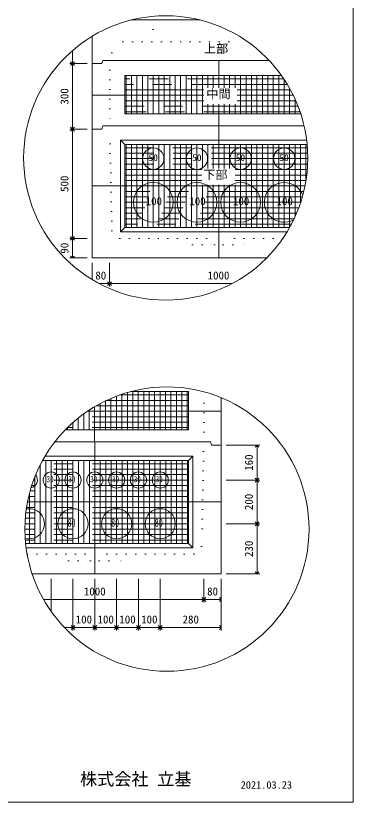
# Model space of a CAD drawing. Units: millimetres, scale not verified. Extents: x -4890 to 18490, y -2299 to 2299.
# Drawn here: x -2944 to -1830, y -1976 to 617 of the extents above; entities that cross this region are included whole.
import ezdxf
from ezdxf.enums import TextEntityAlignment as Align

# ---------------------------------------------------------------- set-up
doc = ezdxf.new("R2010")
doc.units = ezdxf.units.MM
doc.header["$LTSCALE"] = 10
for name, pattern in [('DASHED1', [1.8, 1.2, -0.6]), ('USER2', [50.8, 31.75, -6.35, 6.35, -6.35]), ('USER5', [3.185, 0.01, -3.175])]:
    doc.linetypes.add(name, pattern=pattern)
for name, color, linetype, lineweight in [('0-2_waku', 7, 'Continuous', 18), ('0-3_gaikei', 7, 'Continuous', 18), ('0-4_kakure', 7, 'DASHED1', 5), ('0-5_sunpou', 7, 'Continuous', 5), ('0-8_hole', 7, 'Continuous', 18), ('0-9_uchigawa', 6, 'Continuous', 18), ('0-E_文字１', 7, 'Continuous', 18), ('0-F_コア部分\u3000寸法補助線3', 150, 'USER2', 18), ('1-0_コア部分\u3000寸法補助線2', 150, 'USER2', 18), ('1-1_コア部分\u3000中心補助線', 1, 'Continuous', 18), ('1-2_コア部分\u3000寸法補助線', 7, 'USER2', 5), ('1-3_uchigawa2', 6, 'USER2', 18)]:
    doc.layers.add(name, color=color, linetype=linetype, lineweight=lineweight)
doc.styles.add('ＭＳ ゴシック', font='')
doc.styles.get('ＭＳ ゴシック').set_extended_font_data('MS Gothic')

# ---------------------------------------------------------------- blocks, each defined once
blk = doc.blocks.new('_Open90')
at = {"layer": '0-5_sunpou'}
blk.add_line((0, 0), (-1, 0), dxfattribs=at)
blk.add_lwpolyline([(-0.5, 0.5), (0, 0), (-0.5, -0.5)], dxfattribs=at)

msp = doc.modelspace()

# ---------------------------------------------------------------- linework, layer by layer
at = {"layer": '0-2_waku'}
for p in [(-1830, 2298.51), (-4890, -1976.49), (-4890, -1976.49), (-4890, -1976.49), (-4890, -1976.49)]:
    msp.add_line(p, (-1830, -1976.49), dxfattribs=at)
at = {"layer": '0-3_gaikei'}
for p, q in [((-2562.74, 602.87), (-2508.7, 602.87)), ((-2562.74, 602.87), (-2508.7, 602.87)), ((-2562.74, 602.87), (-2508.7, 602.87)), ((-2335.65, 602.87), (-2562.74, 602.87)), ((-2562.7, 602.87), (-2335.65, 602.87)), ((-2562.7, 602.87), (-2335.65, 602.87)), ((-2692.3, 458.87), (-2692.3, 548.88)), ((-2656.3, 469.67), (-2659.9, 458.87)), ((-2274.09, 469.67), (-2655.69, 469.67)), ((-2108.11, 469.67), (-2274.7, 469.67)), ((-2692.3, 458.87), (-2692.3, -181.93)), ((-2659.9, 458.87), (-2692.3, 458.87)), ((-2659.9, 458.87), (-2692.3, 458.87)), ((-2659.9, 242.87), (-2692.3, 242.87)), ((-2659.9, 242.87), (-2692.3, 242.87)), ((-2656.3, 253.67), (-2659.9, 242.87)), ((-2274.09, 253.67), (-2655.69, 253.67)), ((-1992.39, 253.67), (-2274.7, 253.67)), ((-2692.3, -181.93), (-2115.99, -181.93)), ((-2692.3, -181.93), (-2115.99, -181.93)), ((-2692.3, -181.93), (-2115.99, -181.93)), ((-2265.6, -1000.52), (-2265.6, -642.57)), ((-2301.6, -788.12), (-2298, -798.92)), ((-2265.6, -798.92), (-2298, -798.92))]:
    msp.add_line(p, q, dxfattribs=at)
for points in [[(-2889.91, -1223.72), (-2265.6, -1223.72), (-2265.6, -798.92)], [(-2880.76, -1223.72), (-2265.6, -1223.72), (-2265.6, -798.92)], [(-2301.6, -788.12), (-2683.2, -788.12), (-2815.26, -788.12)]]:
    msp.add_lwpolyline(points, dxfattribs=at)
at = {"layer": '0-4_kakure', "linetype": 'USER5', "lineweight": 18}
for p, q in [((-2490.7, 602.87), (-2490.7, 614.98)), ((-2490.7, 602.87), (-2490.7, 530.87)), ((-2626.89, 494.87), (-2590.89, 530.87)), ((-2590.89, 530.87), (-2178.61, 530.87)), ((-2626.89, 494.87), (-2634.09, 469.67)), ((-2634.09, 469.67), (-2634.09, 253.67)), ((-2626.65, -91.93), (-2634.09, 253.67)), ((-2626.65, -91.93), (-2600.91, -117.13)), ((-2600.91, -117.13), (-2274.09, -117.13)), ((-2360.49, -138.73), (-2382.09, -117.13)), ((-2062.44, -117.13), (-2274.09, -117.13)), ((-2187.69, -138.73), (-2166.09, -117.13)), ((-2360.49, -138.73), (-2288.49, -138.73)), ((-2288.49, -138.73), (-2285.61, -181.93)), ((-2259.69, -138.73), (-2262.57, -181.93)), ((-2259.69, -138.73), (-2187.69, -138.73)), ((-2323.2, -788.12), (-2323.2, -622.99)), ((-2323.2, -788.12), (-2330.63, -1133.72)), ((-2330.63, -1133.72), (-2356.38, -1158.92)), ((-2906.43, -1158.92), (-2683.2, -1158.92)), ((-2769.6, -1180.52), (-2791.2, -1158.92)), ((-2356.38, -1158.92), (-2683.2, -1158.92)), ((-2596.8, -1180.52), (-2575.2, -1158.92)), ((-2769.6, -1180.52), (-2697.6, -1180.52)), ((-2697.6, -1180.52), (-2694.72, -1223.72)), ((-2668.8, -1180.52), (-2671.68, -1223.72)), ((-2668.8, -1180.52), (-2596.8, -1180.52))]:
    msp.add_line(p, q, dxfattribs=at)
at = {"layer": '0-5_sunpou', "color": 150, "lineweight": 18}
for p, q in [((-2756.61, 501.98), (-2756.61, 471.83)), ((-2708.14, 458.87), (-2765.97, 458.87)), ((-2723.98, 458.87), (-2765.97, 458.87)), ((-2756.61, 445.91), (-2756.61, 255.83)), ((-2708.14, 242.87), (-2765.97, 242.87)), ((-2708.14, 242.87), (-2765.97, 242.87)), ((-2756.61, 229.91), (-2756.61, -104.17)), ((-2708.14, -117.13), (-2765.97, -117.13)), ((-2723.98, -117.13), (-2765.97, -117.13)), ((-2756.61, -130.09), (-2756.61, -168.97)), ((-2708.14, -181.93), (-2765.97, -181.93)), ((-2692.3, -197.77), (-2692.3, -252.99)), ((-2634.7, -197.77), (-2634.7, -275.84)), ((-2634.7, -197.77), (-2634.7, -275.84)), ((-2668.52, -266.48), (-2647.66, -266.48)), ((-2621.74, -266.48), (-2229.88, -266.48)), ((-2249.76, -798.92), (-2138.44, -798.92)), ((-2147.8, -811.88), (-2147.8, -901.16)), ((-2249.76, -914.12), (-2138.44, -914.12)), ((-2249.76, -914.12), (-2138.44, -914.12)), ((-2147.8, -927.08), (-2147.8, -1045.16)), ((-2249.76, -1058.12), (-2138.44, -1058.12)), ((-2249.76, -1058.12), (-2138.44, -1058.12)), ((-2147.8, -1071.08), (-2147.8, -1210.76)), ((-2827.2, -1239.56), (-2827.2, -1347.36)), ((-2755.2, -1239.56), (-2755.2, -1410.02)), ((-2755.2, -1239.56), (-2755.2, -1410.02)), ((-2683.2, -1239.56), (-2683.2, -1410.02)), ((-2683.2, -1239.56), (-2683.2, -1410.02)), ((-2611.2, -1239.56), (-2611.2, -1410.02)), ((-2611.2, -1239.56), (-2611.2, -1410.02)), ((-2539.2, -1239.56), (-2539.2, -1410.02)), ((-2539.2, -1239.56), (-2539.2, -1410.02)), ((-2467.2, -1239.56), (-2467.2, -1410.02)), ((-2467.2, -1239.56), (-2467.2, -1410.02)), ((-2323.2, -1239.56), (-2323.2, -1317.62)), ((-2323.2, -1239.56), (-2323.2, -1317.62)), ((-2265.6, -1239.56), (-2265.6, -1317.62)), ((-2265.6, -1239.56), (-2265.6, -1410.02)), ((-2249.76, -1223.72), (-2138.44, -1223.72)), ((-2852.16, -1308.26), (-2336.16, -1308.26)), ((-2310.24, -1308.26), (-2278.56, -1308.26)), ((-2783.06, -1400.66), (-2768.16, -1400.66)), ((-2742.24, -1400.66), (-2696.16, -1400.66)), ((-2670.24, -1400.66), (-2624.16, -1400.66)), ((-2598.24, -1400.66), (-2552.16, -1400.66)), ((-2526.24, -1400.66), (-2480.16, -1400.66)), ((-2454.24, -1400.66), (-2278.56, -1400.66))]:
    msp.add_line(p, q, dxfattribs=at)
for centre in [(-2449.2, 147.95), (-2444.99, -1075.77)]:
    msp.add_circle(centre, 468.88, dxfattribs=at)
at = {"layer": '0-8_hole'}
for centre, radius in [((-2490.09, 145.67), 35.28), ((-2346.09, 145.67), 35.28), ((-2202.09, 145.67), 35.28), ((-2058.09, 145.67), 35.28), ((-2490.09, 1.67), 65.52), ((-2346.09, 1.67), 65.52), ((-2202.09, 1.67), 65.52), ((-2827.2, -914.12), 26.64), ((-2755.2, -914.12), 26.64), ((-2683.2, -914.12), 26.64), ((-2611.2, -914.12), 26.64), ((-2539.2, -914.12), 26.64), ((-2467.2, -914.12), 26.64), ((-2755.2, -1058.12), 49.68), ((-2611.2, -1058.12), 49.68), ((-2467.2, -1058.12), 49.68)]:
    msp.add_circle(centre, radius, dxfattribs=at)
for centre, radius, start, end in [((-2058.09, 1.67), 65.52, 20.66629, 298.32089), ((-2899.2, -914.12), 26.64, 281.59033, 39.2294), ((-2899.2, -1058.12), 49.68, 253.99064, 101.55918)]:
    msp.add_arc(centre, radius, start, end, dxfattribs=at)
at = {"layer": '0-9_uchigawa'}
for p, q in [((-2598.09, 206.87), (-2583.69, 192.47)), ((-2598.09, -95.53), (-2598.09, 206.87)), ((-2583.69, 192.47), (-2274.09, 192.47)), ((-2583.69, -81.13), (-2583.69, 192.47)), ((-2274.09, 192.47), (-1982.44, 192.47)), ((-2598.09, -95.53), (-2583.69, -81.13)), ((-2598.09, -95.53), (-2048.49, -95.53)), ((-2583.69, -81.13), (-2040.09, -81.13)), ((-2373.6, -1122.92), (-2373.6, -849.32)), ((-2359.2, -1137.32), (-2359.2, -834.92)), ((-2911.49, -1122.92), (-2373.6, -1122.92)), ((-2909.81, -1137.32), (-2359.2, -1137.32)), ((-2359.2, -1137.32), (-2373.6, -1122.92))]:
    msp.add_line(p, q, dxfattribs=at)
for points in [[(-2598.09, 206.87), (-2274.09, 206.87), (-1984.04, 206.87)], [(-2855.56, -849.32), (-2683.2, -849.32), (-2373.6, -849.32), (-2359.2, -834.92)], [(-2847.28, -834.92), (-2683.2, -834.92), (-2359.2, -834.92)]]:
    msp.add_lwpolyline(points, dxfattribs=at)
at = {"layer": '0-F_コア部分\u3000寸法補助線3'}
for p, q in [((-2580.09, 293.27), (-2580.09, 419.27)), ((-2544.09, 293.27), (-2544.09, 419.27)), ((-2508.09, 293.27), (-2508.09, 419.27)), ((-2472.09, 293.27), (-2472.09, 419.27)), ((-2436.09, 293.27), (-2436.09, 419.27)), ((-2400.09, 293.27), (-2400.09, 419.27)), ((-2364.09, 293.27), (-2364.09, 419.27)), ((-2328.09, 293.27), (-2328.09, 419.27)), ((-2292.09, 379.49), (-2292.09, 419.27)), ((-2256.09, 379.49), (-2256.09, 419.27)), ((-2220.09, 379.49), (-2220.09, 419.27)), ((-2184.09, 293.27), (-2184.09, 419.27)), ((-2148.09, 293.27), (-2148.09, 419.27)), ((-2112.09, 293.27), (-2112.09, 419.27)), ((-2076.09, 293.27), (-2076.09, 419.27)), ((-2323.08, 372.47), (-2583.69, 372.47)), ((-2037.57, 372.47), (-2212.92, 372.47)), ((-2040.09, 293.27), (-2040.09, 377.02)), ((-2323.08, 336.47), (-2583.69, 336.47)), ((-2292.09, 293.27), (-2292.09, 325.59)), ((-2256.09, 293.27), (-2256.09, 325.59)), ((-2220.09, 293.27), (-2220.09, 325.59)), ((-2019.89, 336.47), (-2212.92, 336.47)), ((-2004.09, 293.27), (-2004.09, 295.33)), ((-1981.53, 181.67), (-2583.69, 181.67)), ((-2580.09, -81.13), (-2580.09, 192.47)), ((-2544.09, -81.13), (-2544.09, 192.47)), ((-2508.09, -81.13), (-2508.09, 192.47)), ((-2472.09, -81.13), (-2472.09, 192.47)), ((-2436.09, -81.13), (-2436.09, 192.47)), ((-2400.09, -81.13), (-2400.09, 192.47)), ((-2364.09, -81.13), (-2364.09, 192.47)), ((-2328.09, 113.69), (-2328.09, 192.47)), ((-2292.09, 113.69), (-2292.09, 192.47)), ((-2256.09, 113.69), (-2256.09, 192.47)), ((-2220.09, 113.69), (-2220.09, 192.47)), ((-2184.09, -81.13), (-2184.09, 192.47)), ((-2148.09, -81.13), (-2148.09, 192.47)), ((-2112.09, -81.13), (-2112.09, 192.47)), ((-2076.09, -81.13), (-2076.09, 192.47)), ((-2040.09, -81.13), (-2040.09, 192.47)), ((-2004.09, 0.56), (-2004.09, 192.47)), ((-1980.32, 145.67), (-2583.69, 145.67)), ((-2329.71, 109.67), (-2583.69, 109.67)), ((-1981.88, 109.67), (-2219.55, 109.67)), ((-2329.71, 73.67), (-2583.69, 73.67)), ((-2328.09, -81.13), (-2328.09, 59.79)), ((-2292.09, -81.13), (-2292.09, 59.79)), ((-2256.09, -81.13), (-2256.09, 59.79)), ((-2220.09, -81.13), (-2220.09, 59.79)), ((-1986.24, 73.67), (-2219.55, 73.67)), ((-1993.47, 37.67), (-2583.69, 37.67)), ((-2003.72, 1.67), (-2583.69, 1.67)), ((-2017.2, -34.33), (-2583.69, -34.33)), ((-2034.23, -70.33), (-2583.69, -70.33)), ((-2629.81, -748.52), (-2629.81, -644.86)), ((-2593.81, -748.52), (-2593.81, -631.14)), ((-2557.81, -748.52), (-2557.81, -622.52)), ((-2521.81, -748.52), (-2521.81, -622.52)), ((-2485.81, -748.52), (-2485.81, -622.52)), ((-2449.81, -748.52), (-2449.81, -622.52)), ((-2413.81, -748.52), (-2413.81, -622.52)), ((-2377.81, -748.52), (-2377.81, -622.52)), ((-2374.21, -669.32), (-2678.75, -669.32)), ((-2665.81, -748.52), (-2665.81, -662.15)), ((-2701.81, -748.52), (-2701.81, -683.49)), ((-2737.81, -748.52), (-2737.81, -709.57)), ((-2374.21, -705.32), (-2732.41, -705.32)), ((-2773.81, -748.52), (-2773.81, -741.52)), ((-2845.2, -1122.92), (-2845.2, -849.32)), ((-2809.2, -1122.92), (-2809.2, -849.32)), ((-2773.2, -1122.92), (-2773.2, -849.32)), ((-2737.2, -1122.92), (-2737.2, -849.32)), ((-2701.2, -1122.92), (-2701.2, -849.32)), ((-2665.2, -1122.92), (-2665.2, -849.32)), ((-2629.2, -1122.92), (-2629.2, -849.32)), ((-2593.2, -1122.92), (-2593.2, -849.32)), ((-2557.2, -1122.92), (-2557.2, -849.32)), ((-2521.2, -1122.92), (-2521.2, -849.32)), ((-2485.2, -1122.92), (-2485.2, -849.32)), ((-2449.2, -1122.92), (-2449.2, -849.32)), ((-2413.2, -1122.92), (-2413.2, -849.32)), ((-2377.2, -1122.92), (-2377.2, -849.32)), ((-2373.6, -860.12), (-2861.33, -860.12)), ((-2881.2, -1122.92), (-2881.2, -903.82)), ((-2373.6, -896.12), (-2878.08, -896.12)), ((-2373.6, -932.12), (-2891.32, -932.12)), ((-2373.6, -968.12), (-2901.34, -968.12)), ((-2373.6, -1004.12), (-2908.36, -1004.12)), ((-2373.6, -1040.12), (-2912.51, -1040.12)), ((-2373.6, -1076.12), (-2913.86, -1076.12)), ((-2373.6, -1112.12), (-2912.45, -1112.12))]:
    msp.add_line(p, q, dxfattribs=at)
at = {"layer": '1-0_コア部分\u3000寸法補助線2'}
for p, q in [((-2562.09, 293.27), (-2562.09, 419.27)), ((-2526.09, 293.27), (-2526.09, 419.27)), ((-2490.09, 293.27), (-2490.09, 419.27)), ((-2454.09, 293.27), (-2454.09, 419.27)), ((-2382.09, 293.27), (-2382.09, 419.27)), ((-2310.09, 379.49), (-2310.09, 419.27)), ((-2238.09, 379.49), (-2238.09, 419.27)), ((-2166.09, 293.27), (-2166.09, 419.27)), ((-2094.09, 293.27), (-2094.09, 419.27)), ((-2047.91, 390.47), (-2583.69, 390.47)), ((-2022.09, 293.27), (-2022.09, 341.4)), ((-2012.43, 318.47), (-2583.69, 318.47)), ((-2310.09, 293.27), (-2310.09, 325.59)), ((-2238.09, 293.27), (-2238.09, 325.59)), ((-2526.09, -81.13), (-2526.09, 192.47)), ((-2490.09, -81.13), (-2490.09, 192.47)), ((-2454.09, -81.13), (-2454.09, 192.47)), ((-2382.09, -81.13), (-2382.09, 192.47)), ((-2310.09, 113.69), (-2310.09, 192.47)), ((-2238.09, 113.69), (-2238.09, 192.47)), ((-2166.09, -81.13), (-2166.09, 192.47)), ((-2094.09, -81.13), (-2094.09, 192.47)), ((-2022.09, -45.5), (-2022.09, 192.47)), ((-1980.58, 163.67), (-2583.69, 163.67)), ((-2329.71, 91.67), (-2583.69, 91.67)), ((-1983.71, 91.67), (-2219.55, 91.67)), ((-2310.09, -81.13), (-2310.09, 59.79)), ((-2238.09, -81.13), (-2238.09, 59.79)), ((-1998.21, 19.67), (-2583.69, 19.67)), ((-2025.25, -52.33), (-2583.69, -52.33)), ((-2575.81, -748.52), (-2575.81, -625.51)), ((-2503.81, -748.52), (-2503.81, -622.52)), ((-2431.81, -748.52), (-2431.81, -622.52)), ((-2647.81, -748.52), (-2647.81, -653.03)), ((-2374.21, -651.32), (-2644.21, -651.32)), ((-2719.81, -748.52), (-2719.81, -695.88)), ((-2374.21, -723.32), (-2754.22, -723.32)), ((-2791.2, -1122.92), (-2791.2, -849.32)), ((-2719.2, -1122.92), (-2719.2, -849.32)), ((-2647.2, -1122.92), (-2647.2, -849.32)), ((-2575.2, -1122.92), (-2575.2, -849.32)), ((-2503.2, -1122.92), (-2503.2, -849.32)), ((-2431.2, -1122.92), (-2431.2, -849.32)), ((-2373.6, -878.12), (-2870.17, -878.12)), ((-2863.2, -1122.92), (-2863.2, -863.76)), ((-2899.2, -1122.92), (-2899.2, -959.41)), ((-2373.6, -950.12), (-2896.72, -950.12)), ((-2373.6, -1022.12), (-2910.79, -1022.12)), ((-2373.6, -1094.12), (-2913.51, -1094.12))]:
    msp.add_line(p, q, dxfattribs=at)
at = {"layer": '1-1_コア部分\u3000中心補助線'}
for p, q in [((-2274.09, 379.49), (-2274.09, 469.67)), ((-2323.08, 354.47), (-2692.3, 354.47)), ((-2028.25, 354.47), (-2212.92, 354.47)), ((-2274.09, 253.67), (-2274.09, 325.59)), ((-2274.09, 113.69), (-2274.09, 253.67)), ((-2691.69, 55.67), (-1989.49, 55.67)), ((-2274.09, -181.93), (-2274.09, 59.79)), ((-2683.81, -788.12), (-2683.81, -672.27)), ((-2266.82, -687.32), (-2707.58, -687.32)), ((-2683.2, -1223.72), (-2683.2, -788.12)), ((-2905.21, -986.12), (-2265.6, -986.12))]:
    msp.add_line(p, q, dxfattribs=at)
at = {"layer": '1-2_コア部分\u3000寸法補助線'}
for p, q in [((-2562.09, 293.27), (-2562.09, 419.27)), ((-2490.09, 293.27), (-2490.09, 419.27)), ((-2418.09, 293.27), (-2418.09, 419.27)), ((-2346.09, 293.27), (-2346.09, 419.27)), ((-2202.09, 293.27), (-2202.09, 419.27)), ((-2130.09, 293.27), (-2130.09, 419.27)), ((-2059.36, 408.47), (-2583.69, 408.47)), ((-2058.09, 293.27), (-2058.09, 406.55)), ((-2005.82, 300.47), (-2583.69, 300.47)), ((-2562.09, -81.13), (-2562.09, 192.47)), ((-2490.09, -81.13), (-2490.09, 192.47)), ((-2418.09, -81.13), (-2418.09, 192.47)), ((-2346.09, -81.13), (-2346.09, 192.47)), ((-2202.09, -81.13), (-2202.09, 192.47)), ((-2130.09, -81.13), (-2130.09, 192.47)), ((-2058.09, -81.13), (-2058.09, 192.47)), ((-1986.09, 74.63), (-1986.09, 192.47)), ((-1980.76, 127.67), (-2583.69, 127.67)), ((-2010.04, -16.33), (-2583.69, -16.33)), ((-2611.81, -748.52), (-2611.81, -637.57)), ((-2374.21, -633.32), (-2600.18, -633.32)), ((-2539.81, -748.52), (-2539.81, -622.52)), ((-2467.81, -748.52), (-2467.81, -622.52)), ((-2395.81, -748.52), (-2395.81, -622.52)), ((-2755.81, -748.52), (-2755.81, -724.72)), ((-2374.21, -741.32), (-2773.61, -741.32)), ((-2827.2, -1122.92), (-2827.2, -849.32)), ((-2755.2, -1122.92), (-2755.2, -849.32)), ((-2611.2, -1122.92), (-2611.2, -849.32)), ((-2539.2, -1122.92), (-2539.2, -849.32)), ((-2467.2, -1122.92), (-2467.2, -849.32)), ((-2395.2, -1122.92), (-2395.2, -849.32)), ((-2373.6, -914.12), (-2885.12, -914.12)), ((-2899.2, -1122.92), (-2899.2, -959.41)), ((-2373.6, -1058.12), (-2913.53, -1058.12))]:
    msp.add_line(p, q, dxfattribs=at)
at = {"layer": '1-3_uchigawa2'}
for p, q in [((-2583.69, 419.27), (-2274.09, 419.27)), ((-2583.69, 419.27), (-2583.69, 293.27)), ((-2066.79, 419.27), (-2274.09, 419.27)), ((-2583.69, 293.27), (-2274.09, 293.27)), ((-2003.41, 293.27), (-2274.09, 293.27)), ((-2374.21, -622.52), (-2565.04, -622.52)), ((-2374.21, -622.52), (-2374.21, -748.52)), ((-2780.78, -748.52), (-2683.81, -748.52)), ((-2374.21, -748.52), (-2683.81, -748.52))]:
    msp.add_line(p, q, dxfattribs=at)

# ---------------------------------------------------------------- block references
at = {"layer": '0-5_sunpou', "xscale": 12.96, "yscale": 12.96}
for p, rotation in [((-2756.61, 458.87), 270), ((-2756.61, 458.87), 90), ((-2756.61, 242.87), 270), ((-2756.61, 242.87), 90), ((-2756.61, -117.13), 270), ((-2756.61, -117.13), 90), ((-2756.61, -181.93), 270), ((-2634.7, -266.48), 180), ((-2147.8, -798.92), 90), ((-2147.8, -914.12), 270), ((-2147.8, -914.12), 90), ((-2147.8, -1058.12), 270), ((-2147.8, -1058.12), 90), ((-2147.8, -1223.72), 270), ((-2323.2, -1308.26), 180), ((-2755.2, -1400.66), 180), ((-2683.2, -1400.66), 180), ((-2611.2, -1400.66), 180), ((-2539.2, -1400.66), 180), ((-2467.2, -1400.66), 180)]:
    msp.add_blockref('_Open90', p, dxfattribs=dict(at, rotation=rotation))
for p in [(-2634.7, -266.48), (-2323.2, -1308.26), (-2265.6, -1308.26), (-2755.2, -1400.66), (-2683.2, -1400.66), (-2611.2, -1400.66), (-2539.2, -1400.66), (-2467.2, -1400.66), (-2265.6, -1400.66)]:
    msp.add_blockref('_Open90', p, dxfattribs=at)

# ---------------------------------------------------------------- texts
at = {"layer": '0-5_sunpou', "style": 'ＭＳ ゴシック'}
for s, p in [('300', (-2762.37, 323.87)), ('500', (-2762.37, 35.87)), ('90', (-2762.37, -167.53)), ('160', (-2153.56, -883.52)), ('200', (-2153.56, -1013.12)), ('230', (-2153.56, -1167.92))]:
    msp.add_text(s, height=26.39, rotation=90, dxfattribs=at).set_placement(p, align=Align.BOTTOM_LEFT)
for s, p in [('80', (-2681.5, -260.72)), ('1000', (-2310.7, -260.72)), ('1000', (-2719.2, -1302.5)), ('80', (-2312.4, -1302.5)), ('100', (-2746.2, -1394.9)), ('100', (-2674.2, -1394.9)), ('100', (-2602.2, -1394.9)), ('100', (-2530.2, -1394.9)), ('280', (-2393.4, -1394.9))]:
    msp.add_text(s, height=26.39, dxfattribs=at).set_placement(p, align=Align.BOTTOM_LEFT)
at = {"layer": '0-E_文字１', "style": 'ＭＳ ゴシック'}
for s, height, p in [('上部', 29.33, (-2322.89, 485.23)), ('中間', 29.33, (-2315.17, 335.76)), ('50', 22.43, (-2505.63, 131.02)), ('50', 22.43, (-2361.63, 131.02)), ('50', 22.43, (-2217.63, 131.02)), ('50', 22.43, (-2073.63, 131.02)), ('下部', 29.33, (-2325.4, 69.51)), ('100', 26.39, (-2515.25, -15.74)), ('100', 26.39, (-2371.25, -15.74)), ('100', 26.39, (-2227.25, -15.74)), ('100', 26.39, (-2083.25, -15.74)), ('株式会社 立基', 41.57, (-2732.23, -1933.01)), ('2021.03.23', 24.94, (-2201.71, -1939.22))]:
    msp.add_text(s, height=height, dxfattribs=at).set_placement(p, align=Align.BOTTOM_LEFT)
at = {"layer": '0-E_文字１', "style": 'ＭＳ ゴシック', "width": 0.7}
for s, height, p in [('30', 20.19, (-2842.32, -927.47)), ('30', 20.19, (-2770.32, -927.47)), ('30', 20.19, (-2698.32, -927.47)), ('30', 20.19, (-2626.32, -927.47)), ('30', 20.19, (-2554.32, -927.47)), ('30', 20.19, (-2482.32, -927.47)), ('80', 26.39, (-2773.25, -1075.9)), ('80', 26.39, (-2629.25, -1075.9)), ('80', 26.39, (-2485.25, -1075.9))]:
    msp.add_text(s, height=height, dxfattribs=at).set_placement(p, align=Align.BOTTOM_LEFT)

doc.saveas('drawing.dxf')
